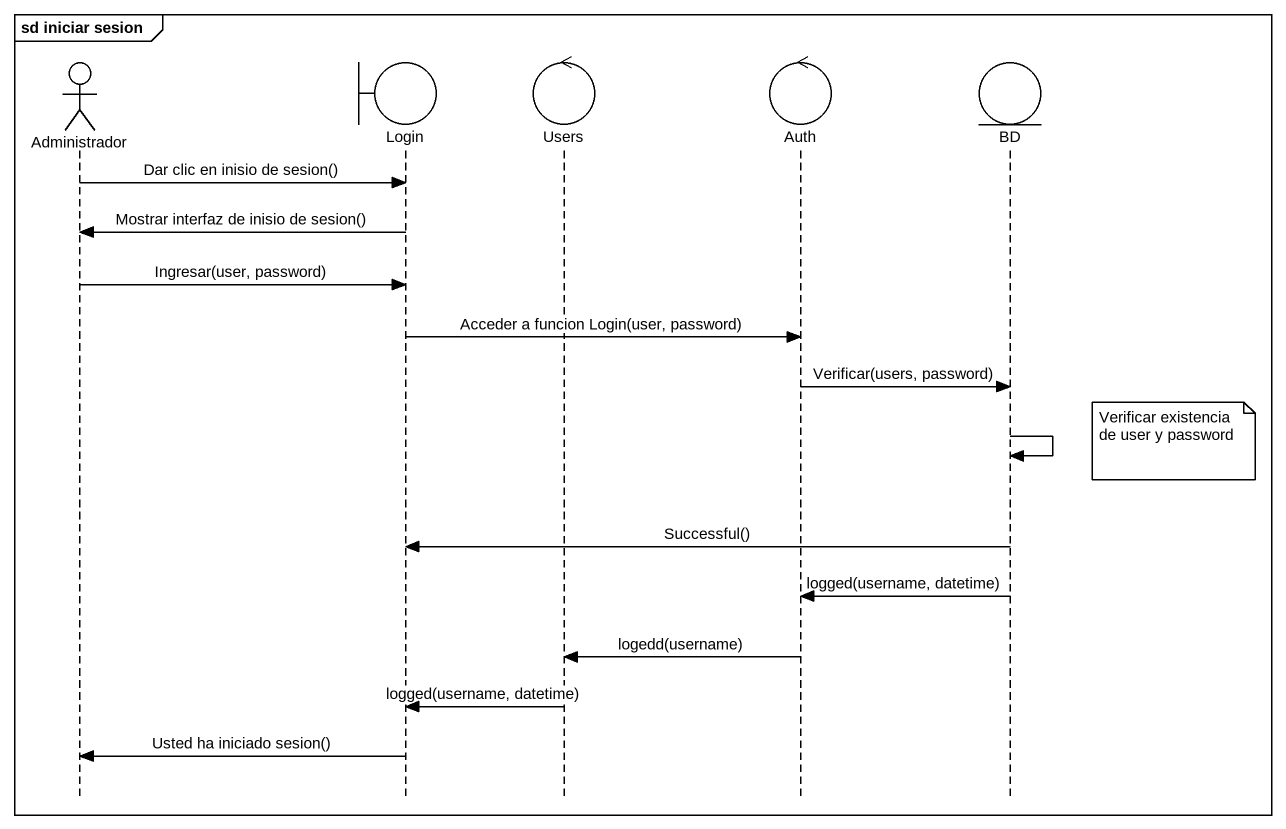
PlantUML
@startuml
mainframe sd iniciar sesion
hide footbox
actor Administrador
boundary Login
control Users
control Auth
entity BD

Administrador -> Login : Dar clic en inisio de sesion()
Login -> Administrador : Mostrar interfaz de inisio de sesion()
Administrador -> Login : Ingresar(user, password)
Login -> Auth : Acceder a funcion Login(user, password)
Auth -> BD : Verificar(users, password)
BD -> BD
note right of BD : Verificar existencia de user y password
BD -> Login : Successful()
BD -> Auth : logged(username, datetime)
Auth -> Users : logedd(username)
Users -> Login : logged(username, datetime)
Login -> Administrador : Usted ha iniciado sesion()
@enduml
